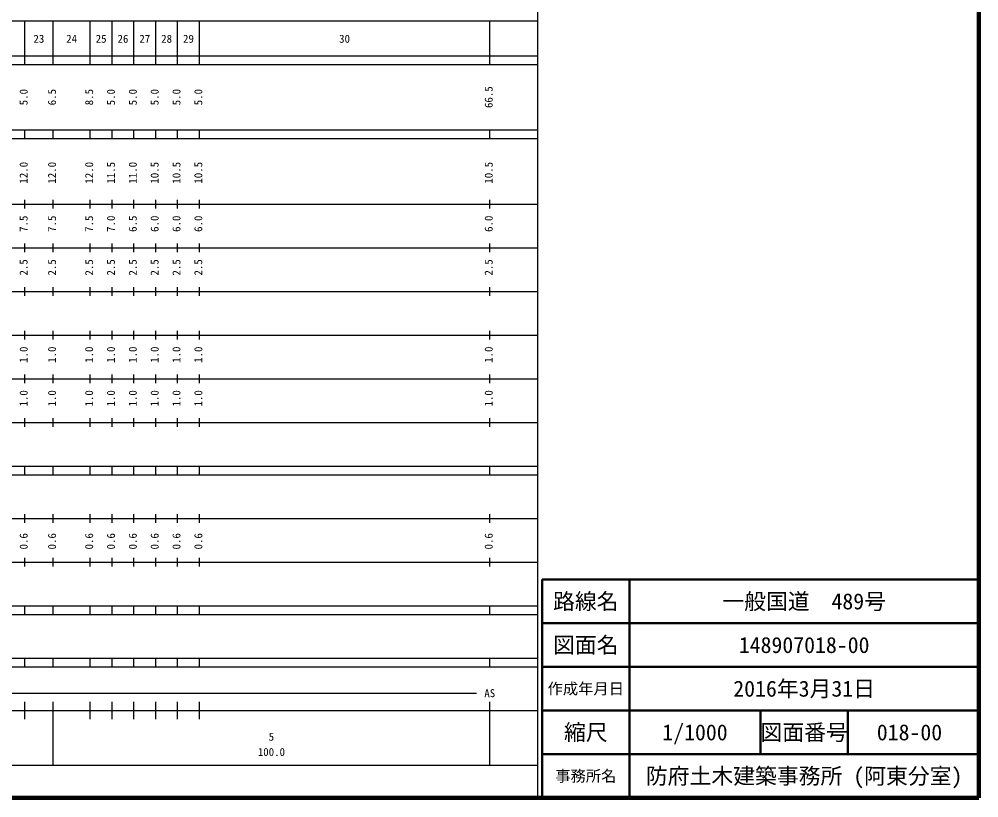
# Model space of a CAD drawing. Units: millimetres on the paper, enlarged 1000 times. Extents: x 40000 to 680000, y 20000 to 380000.
# Drawn here: x 460240 to 680000, y 20000 to 198357 of the extents above; entities that cross this region are included whole.
import ezdxf
from ezdxf.enums import TextEntityAlignment as Align

# ---------------------------------------------------------------- set-up
doc = ezdxf.new("R2010")
doc.units = ezdxf.units.MM
doc.header["$LTSCALE"] = 1000
for name, color, linetype, lineweight in [('M-TTL', 2, 'Continuous', 140), ('M-TTL-BAND', 7, 'Continuous', 25), ('M-TTL-FRAM', 2, 'Continuous', 50), ('M-TTL-LINE', 7, 'Continuous', 50)]:
    doc.layers.add(name, color=color, linetype=linetype, lineweight=lineweight)
doc.layers.add('M-TTL-TXT', color=7, linetype='Continuous')
doc.styles.add('ＭＳ ゴシック', font='')
doc.styles.get('ＭＳ ゴシック').set_extended_font_data('MS Gothic')

msp = doc.modelspace()

# ---------------------------------------------------------------- linework, layer by layer
at = {"layer": 'M-TTL'}
for p, q in [((680000, 20000), (680000, 380000)), ((40000, 20000), (680000, 20000))]:
    msp.add_line(p, q, dxfattribs=at)
at = {"layer": 'M-TTL-BAND'}
for p, q in [((579000, 20000), (579000, 370000)), ((68000, 198000), (579000, 198000)), ((461500, 188000), (461500, 198000)), ((468000, 188000), (468000, 198000)), ((476500, 188000), (476500, 198000)), ((481500, 188000), (481500, 198000)), ((486500, 188000), (486500, 198000)), ((491500, 188000), (491500, 198000)), ((496500, 188000), (496500, 198000)), ((501500, 188000), (501500, 198000)), ((568000, 188000), (568000, 198000)), ((40000, 190000), (579000, 190000)), ((40000, 188000), (579000, 188000)), ((40000, 173000), (579000, 173000)), ((461500, 171000), (461500, 173000)), ((468000, 171000), (468000, 173000)), ((476500, 171000), (476500, 173000)), ((481500, 171000), (481500, 173000)), ((486500, 171000), (486500, 173000)), ((491500, 171000), (491500, 173000)), ((496500, 171000), (496500, 173000)), ((501500, 171000), (501500, 173000)), ((568000, 171000), (568000, 173000)), ((40000, 171000), (579000, 171000)), ((461500, 155000), (461500, 157000)), ((468000, 155000), (468000, 157000)), ((476500, 155000), (476500, 157000)), ((481500, 155000), (481500, 157000)), ((486500, 155000), (486500, 157000)), ((491500, 155000), (491500, 157000)), ((496500, 155000), (496500, 157000)), ((501500, 155000), (501500, 157000)), ((568000, 155000), (568000, 157000)), ((40000, 156000), (579000, 156000)), ((46000, 146000), (579000, 146000)), ((461500, 145000), (461500, 147000)), ((468000, 145000), (468000, 147000)), ((476500, 145000), (476500, 147000)), ((481500, 145000), (481500, 147000)), ((486500, 145000), (486500, 147000)), ((491500, 145000), (491500, 147000)), ((496500, 145000), (496500, 147000)), ((501500, 145000), (501500, 147000)), ((568000, 145000), (568000, 147000)), ((461500, 135000), (461500, 137000)), ((468000, 135000), (468000, 137000)), ((476500, 135000), (476500, 137000)), ((481500, 135000), (481500, 137000)), ((486500, 135000), (486500, 137000)), ((491500, 135000), (491500, 137000)), ((496500, 135000), (496500, 137000)), ((501500, 135000), (501500, 137000)), ((568000, 135000), (568000, 137000)), ((52000, 136000), (579000, 136000)), ((46000, 126000), (579000, 126000)), ((461500, 125000), (461500, 127000)), ((468000, 125000), (468000, 127000)), ((476500, 125000), (476500, 127000)), ((481500, 125000), (481500, 127000)), ((486500, 125000), (486500, 127000)), ((491500, 125000), (491500, 127000)), ((496500, 125000), (496500, 127000)), ((501500, 125000), (501500, 127000)), ((568000, 125000), (568000, 127000)), ((461500, 115000), (461500, 117000)), ((468000, 115000), (468000, 117000)), ((476500, 115000), (476500, 117000)), ((481500, 115000), (481500, 117000)), ((486500, 115000), (486500, 117000)), ((491500, 115000), (491500, 117000)), ((496500, 115000), (496500, 117000)), ((501500, 115000), (501500, 117000)), ((568000, 115000), (568000, 117000)), ((52000, 116000), (579000, 116000)), ((46000, 106000), (579000, 106000)), ((461500, 105000), (461500, 107000)), ((468000, 105000), (468000, 107000)), ((476500, 105000), (476500, 107000)), ((481500, 105000), (481500, 107000)), ((486500, 105000), (486500, 107000)), ((491500, 105000), (491500, 107000)), ((496500, 105000), (496500, 107000)), ((501500, 105000), (501500, 107000)), ((568000, 105000), (568000, 107000)), ((40000, 96000), (579000, 96000)), ((461500, 94000), (461500, 96000)), ((468000, 94000), (468000, 96000)), ((476500, 94000), (476500, 96000)), ((481500, 94000), (481500, 96000)), ((486500, 94000), (486500, 96000)), ((491500, 94000), (491500, 96000)), ((496500, 94000), (496500, 96000)), ((501500, 94000), (501500, 96000)), ((568000, 94000), (568000, 96000)), ((40000, 94000), (579000, 94000)), ((49000, 84000), (579000, 84000)), ((461500, 83000), (461500, 85000)), ((468000, 83000), (468000, 85000)), ((476500, 83000), (476500, 85000)), ((481500, 83000), (481500, 85000)), ((486500, 83000), (486500, 85000)), ((491500, 83000), (491500, 85000)), ((496500, 83000), (496500, 85000)), ((501500, 83000), (501500, 85000)), ((568000, 83000), (568000, 85000)), ((461500, 73000), (461500, 75000)), ((468000, 73000), (468000, 75000)), ((476500, 73000), (476500, 75000)), ((481500, 73000), (481500, 75000)), ((486500, 73000), (486500, 75000)), ((491500, 73000), (491500, 75000)), ((496500, 73000), (496500, 75000)), ((501500, 73000), (501500, 75000)), ((568000, 73000), (568000, 75000)), ((40000, 74000), (579000, 74000)), ((40000, 64000), (579000, 64000)), ((461500, 62000), (461500, 64000)), ((468000, 62000), (468000, 64000)), ((476500, 62000), (476500, 64000)), ((481500, 62000), (481500, 64000)), ((486500, 62000), (486500, 64000)), ((491500, 62000), (491500, 64000)), ((496500, 62000), (496500, 64000)), ((501500, 62000), (501500, 64000)), ((568000, 62000), (568000, 64000)), ((40000, 62000), (579000, 62000)), ((40000, 52000), (579000, 52000)), ((461500, 50000), (461500, 52000)), ((468000, 50000), (468000, 52000)), ((476500, 50000), (476500, 52000)), ((481500, 50000), (481500, 52000)), ((486500, 50000), (486500, 52000)), ((491500, 50000), (491500, 52000)), ((496500, 50000), (496500, 52000)), ((501500, 50000), (501500, 52000)), ((568000, 50000), (568000, 52000)), ((40000, 50000), (579000, 50000)), ((71000, 44000), (565000, 44000)), ((461500, 38000), (461500, 42000)), ((468000, 27500), (468000, 42000)), ((476500, 38000), (476500, 42000)), ((481500, 38000), (481500, 42000)), ((486500, 38000), (486500, 42000)), ((491500, 38000), (491500, 42000)), ((496500, 38000), (496500, 42000)), ((501500, 38000), (501500, 42000)), ((568000, 27500), (568000, 42000)), ((40000, 40000), (579000, 40000)), ((68000, 27500), (579000, 27500))]:
    msp.add_line(p, q, dxfattribs=at)
at = {"layer": 'M-TTL-FRAM'}
for p, q in [((680000, 70000), (580000, 70000)), ((580000, 70000), (580000, 20000))]:
    msp.add_line(p, q, dxfattribs=at)
at = {"layer": 'M-TTL-LINE'}
for p, q in [((600000, 70000), (600000, 20000)), ((680000, 60000), (580000, 60000)), ((680000, 50000), (580000, 50000)), ((680000, 40000), (580000, 40000)), ((630000, 40000), (630000, 30000)), ((650000, 40000), (650000, 30000)), ((680000, 30000), (580000, 30000))]:
    msp.add_line(p, q, dxfattribs=at)

# ---------------------------------------------------------------- texts
at = {"layer": 'M-TTL-BAND', "style": 'ＭＳ ゴシック'}
for s, p in [('23', (464750, 192405)), ('24', (472250, 192405)), ('25', (479000, 192405)), ('26', (484000, 192405)), ('27', (489000, 192405)), ('28', (494000, 192405)), ('29', (499000, 192405)), ('30', (534750, 192405)), ('AS', (568000, 42500)), ('5', (518000, 32523)), ('100.0', (518000, 29033))]:
    msp.add_text(s, height=1833, dxfattribs=at).set_placement(p, align=Align.BOTTOM_CENTER)
for s, p in [('66.5', (569216, 180500)), ('5.0', (462716, 180500)), ('6.5', (469216, 180500)), ('8.5', (477716, 180500)), ('5.0', (482716, 180500)), ('5.0', (487716, 180500)), ('5.0', (492716, 180500)), ('5.0', (497716, 180500)), ('5.0', (502716, 180500)), ('12.0', (462716, 163174)), ('12.0', (469216, 163174)), ('12.0', (477716, 163174)), ('11.5', (482716, 163174)), ('11.0', (487716, 163174)), ('10.5', (492716, 163174)), ('10.5', (497716, 163174)), ('10.5', (502716, 163174)), ('10.5', (569216, 163174)), ('7.5', (462716, 151500)), ('7.5', (469216, 151500)), ('7.5', (477716, 151500)), ('7.0', (482716, 151500)), ('6.5', (487716, 151500)), ('6.0', (492716, 151500)), ('6.0', (497716, 151500)), ('6.0', (502716, 151500)), ('6.0', (569216, 151500)), ('2.5', (462716, 141500)), ('2.5', (469216, 141500)), ('2.5', (477716, 141500)), ('2.5', (482716, 141500)), ('2.5', (487716, 141500)), ('2.5', (492716, 141500)), ('2.5', (497716, 141500)), ('2.5', (502716, 141500)), ('2.5', (569216, 141500)), ('1.0', (462716, 121500)), ('1.0', (469216, 121500)), ('1.0', (477716, 121500)), ('1.0', (482716, 121500)), ('1.0', (487716, 121500)), ('1.0', (492716, 121500)), ('1.0', (497716, 121500)), ('1.0', (502716, 121500)), ('1.0', (569216, 121500)), ('1.0', (462716, 111500)), ('1.0', (469216, 111500)), ('1.0', (477716, 111500)), ('1.0', (482716, 111500)), ('1.0', (487716, 111500)), ('1.0', (492716, 111500)), ('1.0', (497716, 111500)), ('1.0', (502716, 111500)), ('1.0', (569216, 111500)), ('0.6', (462716, 78764)), ('0.6', (469216, 78764)), ('0.6', (477716, 78764)), ('0.6', (482716, 78764)), ('0.6', (487716, 78764)), ('0.6', (492716, 78764)), ('0.6', (497716, 78764)), ('0.6', (502716, 78764)), ('0.6', (569216, 78764))]:
    msp.add_text(s, height=1833, rotation=90, dxfattribs=at).set_placement(p, align=Align.BOTTOM_CENTER)
at = {"layer": 'M-TTL-TXT', "style": 'ＭＳ ゴシック'}
for s, height, p in [('路線名', 3666, (590000, 65000)), ('路線名', 3666, (590000, 65000)), ('一般国道\u3000489号', 3666, (640000, 65000)), ('図面名', 3666, (590000, 55000)), ('図面名', 3666, (590000, 55000)), ('148907018-00', 3666, (640000, 55000)), ('作成年月日', 2566, (590000, 45000)), ('作成年月日', 2566, (590000, 45000)), ('2016年3月31日', 3666, (640000, 45000)), ('縮尺', 3666, (590000, 35000)), ('縮尺', 3666, (590000, 35000)), ('1/1000', 3666, (615000, 35000)), ('図面番号', 3666, (640000, 35000)), ('図面番号', 3666, (640000, 35000)), ('018-00', 3666, (664125, 35000)), ('事務所名', 2566, (590000, 25000)), ('事務所名', 2566, (590000, 25000)), ('防府土木建築事務所 (阿東分室)', 3666, (640000, 25000))]:
    msp.add_text(s, height=height, dxfattribs=at).set_placement(p, align=Align.MIDDLE_CENTER)

doc.saveas('drawing.dxf')
